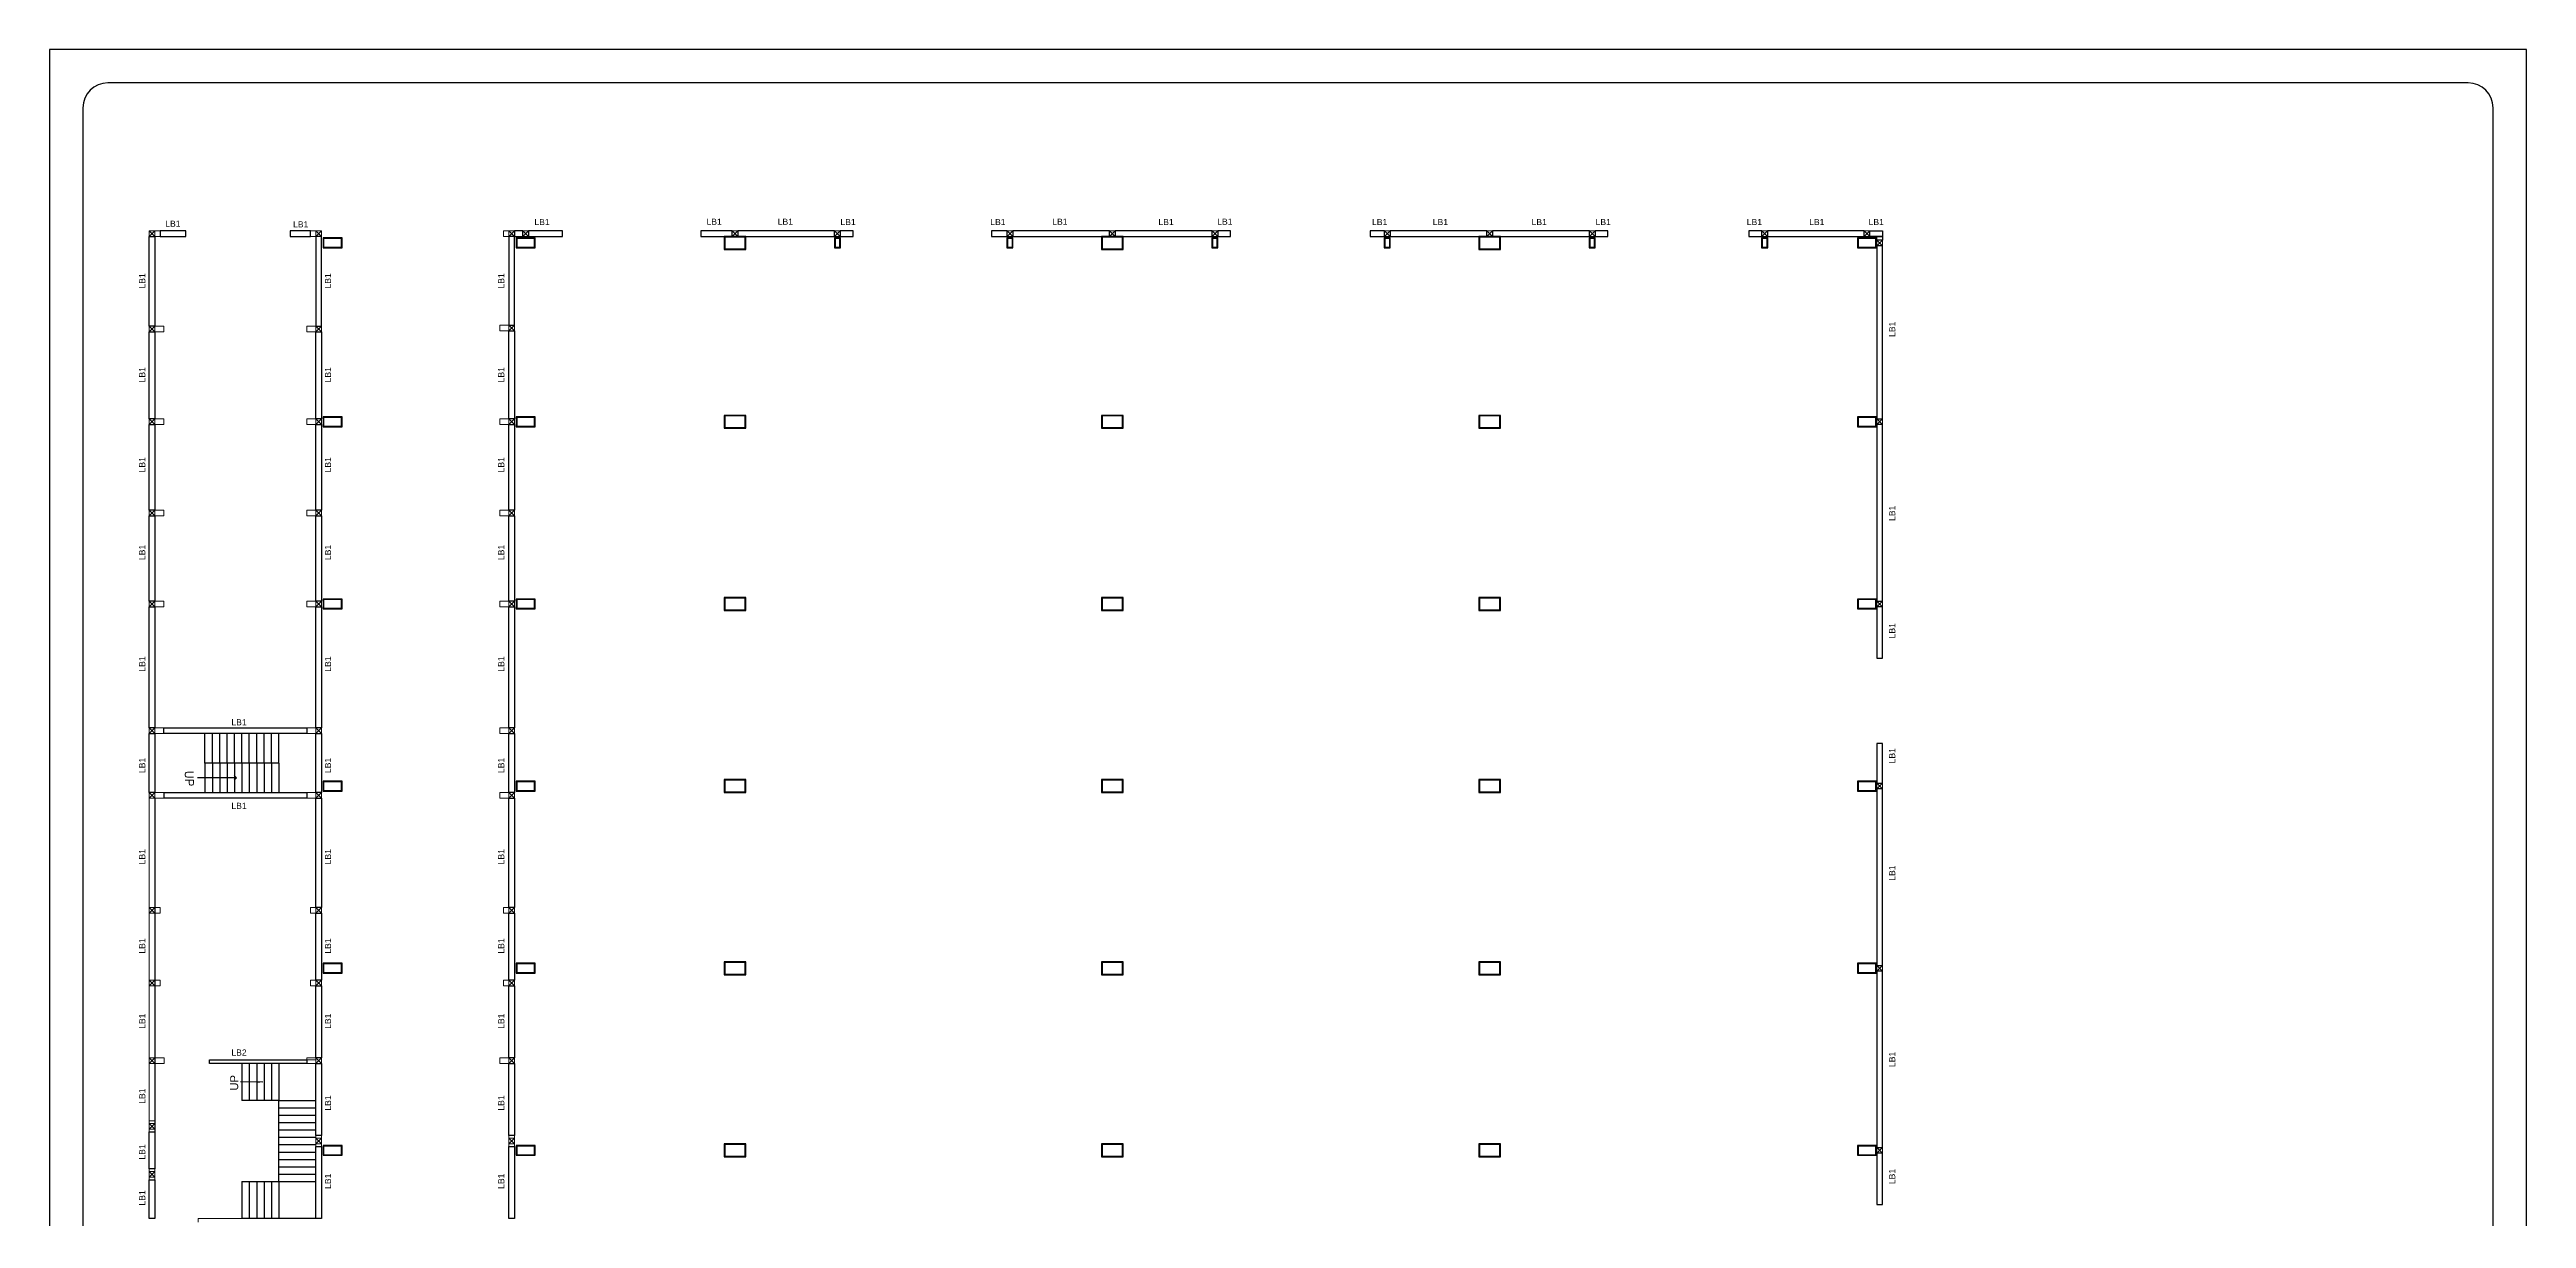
# Model space of a CAD drawing. Header units: inches. Extents: x -605 to 2991212, y -2872845 to 0.
# Drawn here: x 2564789 to 2665350, y -2060232 to -2012739 of the extents above; entities that cross this region are included whole.
import ezdxf
from ezdxf.enums import TextEntityAlignment as Align

# ---------------------------------------------------------------- set-up
doc = ezdxf.new("R2010")
doc.units = ezdxf.units.IN
doc.header["$LTSCALE"] = 600
doc.header["$MEASUREMENT"] = 0
for name, color, linetype in [('05 RG_TXT', 7, 'Continuous'), ('NOITHAT', 21, 'Continuous'), ('see level', 2, 'Continuous'), ('SnT-DIMENSION', 7, 'Continuous'), ('SnT-DIMS2', 7, 'Continuous')]:
    doc.layers.add(name, color=color, linetype=linetype)
for name, color, linetype, lineweight in [('PV_MASONRY', 10, 'Continuous', 0), ('rRCC 2', 40, 'Continuous', 15), ('rSHEET', 2, 'Continuous', 30)]:
    doc.layers.add(name, color=color, linetype=linetype, lineweight=lineweight)
doc.styles.add('DIM', font='geniso.shx', dxfattribs={"width": 0.85})
doc.styles.add('RG', font='arial.ttf')
doc.styles.add('ROMAND', font='romand.shx')
doc.styles.add('ROMANS', font='arial.ttf')
doc.styles.get("Standard").update_dxf_attribs({"font": 'arial.ttf'})
doc.dimstyles.new('SnT', dxfattribs={"dimtxt": 2.5, "dimasz": 1, "dimexe": 1, "dimexo": 1, "dimgap": 1, "dimtad": 1, "dimdec": 0, "dimzin": 0, "dimdsep": 46, "dimtxsty": 'ROMANS', "dimblk": 'L1', "dimcen": 1, "dimclrd": 1, "dimclre": 1, "dimadec": 0, "dimazin": 0, "dimtfac": 1, "dimtdec": 0, "dimtmove": 0, "dimatfit": 3, "dimldrblk": 'LL1', "dimfxl": 1, "dimtolj": 1, "dimtzin": 0, "dimarcsym": 0})
doc.dimstyles.new('ST-100', dxfattribs={"dimscale": 100, "dimtxt": 2.5, "dimasz": 2, "dimexe": 0.18, "dimexo": 0.0625, "dimgap": 0.2, "dimtad": 0, "dimdec": 0, "dimzin": 0, "dimdsep": 46, "dimtxsty": 'DIM', "dimblk": 'OPEN90', "dimcen": 0.09, "dimclrd": 256, "dimclrt": 7, "dimadec": 0, "dimazin": 0, "dimtfac": 1, "dimtdec": 0, "dimtofl": 0, "dimtmove": 0, "dimatfit": 3, "dimldrblk": 'OPEN90', "dimfxl": 1, "dimtolj": 1, "dimtzin": 0, "dimlwd": -1, "dimarcsym": 0})

# ---------------------------------------------------------------- blocks, each defined once
blk = doc.blocks.new('L1')
at = {"color": 1}
blk.add_line((0, -1), (0, 1), dxfattribs=at)
blk.add_solid([(-2, 0.3), (-2, -0.3), (0, 0)], dxfattribs=at)
blk = doc.blocks.new('LL1')
at = {"color": 1}
blk.add_solid([(-2, 0.3), (-2, -0.3), (0, 0)], dxfattribs=at)
blk = doc.blocks.new('_Open90')
at = {"color": 0, "linetype": 'ByBlock', "lineweight": -2}
for p, q in [((0, 0), (-1, 0)), ((-0.5, 0.5), (0, 0)), ((0, 0), (-0.5, -0.5))]:
    blk.add_line(p, q, dxfattribs=at)

msp = doc.modelspace()

# ---------------------------------------------------------------- linework, layer by layer
at = {"color": 8, "linetype": 'ByBlock'}
for p, q in [((2571098.1, -2041729.9), (2571098.1, -2040529.9)), ((2571398.1, -2041729.9), (2571398.1, -2040529.9)), ((2571698.1, -2041729.9), (2571698.1, -2040529.9)), ((2571998.1, -2041729.9), (2571998.1, -2040529.9)), ((2572298.1, -2041729.9), (2572298.1, -2040529.9)), ((2572598.1, -2041729.9), (2572598.1, -2040529.9)), ((2572898.1, -2041729.9), (2572898.1, -2040529.9)), ((2573198.1, -2041729.9), (2573198.1, -2040529.9)), ((2573498.1, -2041729.9), (2573498.1, -2040529.9)), ((2573798.1, -2041729.9), (2573798.1, -2040529.9)), ((2574098.1, -2041729.9), (2574098.1, -2040529.9)), ((2575598.1, -2042929.9), (2575598.1, -2040529.9)), ((2583439, -2042929.9), (2583439, -2040529.9)), ((2571098.1, -2041729.9), (2571098.1, -2042929.9)), ((2574098.1, -2041729.9), (2571098.1, -2041729.9)), ((2571398.1, -2041729.9), (2571398.1, -2042929.9)), ((2571698.1, -2041729.9), (2571698.1, -2042929.9)), ((2571998.1, -2041729.9), (2571998.1, -2042929.9)), ((2572298.1, -2041729.9), (2572298.1, -2042929.9)), ((2572598.1, -2041729.9), (2572598.1, -2042929.9)), ((2572898.1, -2041729.9), (2572898.1, -2042929.9)), ((2573198.1, -2041729.9), (2573198.1, -2042929.9)), ((2573498.1, -2041729.9), (2573498.1, -2042929.9)), ((2573798.1, -2041729.9), (2573798.1, -2042929.9)), ((2574098.1, -2041729.9), (2574098.1, -2042929.9))]:
    msp.add_line(p, q, dxfattribs=at)
at = {"color": 1, "linetype": 'ByBlock'}
msp.add_line((2569066, -2043159.9), (2569066, -2056714.8), dxfattribs=at)
for points in [[(2570328.1, -2020102.8), (2569278.1, -2020102.8), (2569278.1, -2020332.8), (2570328.1, -2020332.8)], [(2575378.1, -2020102.8), (2574558.1, -2020102.8), (2574558.1, -2020332.8), (2575378.1, -2020332.8)], [(2584004, -2020102.8), (2583669, -2020102.8), (2583669, -2020332.8), (2584004, -2020332.8)], [(2585619, -2020102.8), (2584234, -2020102.8), (2584234, -2020332.8), (2585619, -2020332.8)], [(2592504, -2020102.8), (2591234, -2020102.8), (2591234, -2020332.8), (2592504, -2020332.8)], [(2596664, -2020102.8), (2592734, -2020102.8), (2592734, -2020332.8), (2596664, -2020332.8)], [(2597414, -2020102.8), (2596894, -2020102.8), (2596894, -2020332.8), (2597414, -2020332.8)], [(2603664, -2020102.8), (2603029, -2020102.8), (2603029, -2020332.8), (2603664, -2020332.8)], [(2607824, -2020102.8), (2603894, -2020102.8), (2603894, -2020332.8), (2607824, -2020332.8)], [(2611984, -2020102.8), (2608054, -2020102.8), (2608054, -2020332.8), (2611984, -2020332.8)], [(2612734, -2020102.8), (2612214, -2020102.8), (2612214, -2020332.8), (2612734, -2020332.8)], [(2618984, -2020102.8), (2618405, -2020102.8), (2618405, -2020332.8), (2618984, -2020332.8)], [(2623144, -2020102.8), (2619214, -2020102.8), (2619214, -2020332.8), (2623144, -2020332.8)], [(2627304, -2020102.8), (2623374, -2020102.8), (2623374, -2020332.8), (2627304, -2020332.8)], [(2628054, -2020102.8), (2627534, -2020102.8), (2627534, -2020332.8), (2628054, -2020332.8)], [(2634304, -2020102.8), (2633784, -2020102.8), (2633784, -2020332.8), (2634304, -2020332.8)], [(2638464, -2020102.8), (2634534, -2020102.8), (2634534, -2020332.8), (2638464, -2020332.8)], [(2638694, -2020102.8), (2639209, -2020102.8), (2639209, -2020332.8), (2638694, -2020332.8)], [(2568828.1, -2020332.8), (2569058.1, -2020332.8), (2569058.1, -2023983.9), (2568828.1, -2023983.9)], [(2575828.1, -2020332.8), (2575598.1, -2020332.8), (2575598.1, -2023983.9), (2575828.1, -2023983.9)], [(2583669, -2020332.8), (2583439, -2020332.8), (2583439, -2023933.9), (2583669, -2023933.9)], [(2638979, -2020332.8), (2639209, -2020332.8), (2639209, -2020480.3), (2638979, -2020480.3)], [(2638979, -2027749.9), (2639209, -2027749.9), (2639209, -2020710.3), (2638979, -2020710.3)], [(2568828.1, -2024213.9), (2569058.1, -2024213.9), (2569058.1, -2027749.9), (2568828.1, -2027749.9)], [(2575598.1, -2024213.9), (2575828.1, -2024213.9), (2575828.1, -2027749.9), (2575598.1, -2027749.9)], [(2583439, -2024163.9), (2583669, -2024163.9), (2583669, -2027749.9), (2583439, -2027749.9)], [(2568828.1, -2027979.9), (2569058.1, -2027979.9), (2569058.1, -2031449.9), (2568828.1, -2031449.9)], [(2575598.1, -2027979.9), (2575828.1, -2027979.9), (2575828.1, -2031449.9), (2575598.1, -2031449.9)], [(2583439, -2027979.9), (2583669, -2027979.9), (2583669, -2031449.9), (2583439, -2031449.9)], [(2638979, -2035149.9), (2639209, -2035149.9), (2639209, -2027979.9), (2638979, -2027979.9)], [(2568828.1, -2031679.9), (2569058.1, -2031679.9), (2569058.1, -2035149.9), (2568828.1, -2035149.9)], [(2575598.1, -2031679.9), (2575828.1, -2031679.9), (2575828.1, -2035149.9), (2575598.1, -2035149.9)], [(2583439, -2031679.9), (2583669, -2031679.9), (2583669, -2035149.9), (2583439, -2035149.9)], [(2568828.1, -2035379.9), (2569058.1, -2035379.9), (2569058.1, -2040299.9), (2568828.1, -2040299.9)], [(2575598.1, -2035379.9), (2575828.1, -2035379.9), (2575828.1, -2040299.9), (2575598.1, -2040299.9)], [(2583439, -2035379.9), (2583669, -2035379.9), (2583669, -2040299.9), (2583439, -2040299.9)], [(2638979, -2037464.9), (2639209, -2037464.9), (2639209, -2035379.9), (2638979, -2035379.9)], [(2569428.1, -2040299.9), (2575228.1, -2040299.9), (2575228.1, -2040529.9), (2569428.1, -2040529.9)], [(2568828.1, -2040529.9), (2569058.1, -2040529.9), (2569058.1, -2042929.9), (2568828.1, -2042929.9)], [(2575598.1, -2040529.9), (2575828.1, -2040529.9), (2575828.1, -2042929.9), (2575598.1, -2042929.9)], [(2583439, -2040529.9), (2583669, -2040529.9), (2583669, -2042929.9), (2583439, -2042929.9)], [(2638979, -2042549.9), (2639209, -2042549.9), (2639209, -2040937.8), (2638979, -2040937.8)], [(2569436, -2042929.9), (2575228.1, -2042929.9), (2575228.1, -2043159.9), (2569436, -2043159.9)], [(2575598.1, -2043159.9), (2575828.1, -2043159.9), (2575828.1, -2047598.2), (2575598.1, -2047598.2)], [(2583439, -2043159.9), (2583669, -2043159.9), (2583669, -2047598.2), (2583439, -2047598.2)], [(2638979, -2049949.9), (2639209, -2049949.9), (2639209, -2042779.9), (2638979, -2042779.9)], [(2575598.1, -2047828.2), (2575828.1, -2047828.2), (2575828.1, -2050552.4), (2575598.1, -2050552.4)], [(2583439, -2047828.2), (2583669, -2047828.2), (2583669, -2050552.4), (2583439, -2050552.4)], [(2638979, -2057349.9), (2639209, -2057349.9), (2639209, -2050179.9), (2638979, -2050179.9)], [(2575598.1, -2050782.4), (2575828.1, -2050782.4), (2575828.1, -2053702.4), (2575598.1, -2053702.4)], [(2583439, -2050782.4), (2583669, -2050782.4), (2583669, -2053702.4), (2583439, -2053702.4)], [(2571278.1, -2053782.4), (2575228.1, -2053782.4), (2575228.1, -2053932.4), (2571278.1, -2053932.4)], [(2575598.1, -2053932.4), (2575828.1, -2053932.4), (2575828.1, -2056857.4), (2575598.1, -2056857.4)], [(2583439, -2053932.4), (2583669, -2053932.4), (2583669, -2056857.4), (2583439, -2056857.4)], [(2568836, -2056714.8), (2569066, -2056714.8), (2569066, -2058214.8), (2568836, -2058214.8)], [(2575598.1, -2057307.4), (2575828.1, -2057307.4), (2575828.1, -2060232.4), (2575598.1, -2060232.4)], [(2583439, -2057307.4), (2583669, -2057307.4), (2583669, -2060232.4), (2583439, -2060232.4)], [(2638979, -2059664.9), (2639209, -2059664.9), (2639209, -2057579.9), (2638979, -2057579.9)], [(2568836, -2058665), (2569064.9, -2058665), (2569064.9, -2060232.4), (2568836, -2060232.4)]]:
    msp.add_lwpolyline(points, close=True, dxfattribs=at)
at = {"color": 6, "linetype": 'ByBlock'}
for points in [[(2576663.1, -2020795.3), (2576663.1, -2020395.3), (2575893.1, -2020395.3), (2575893.1, -2020795.3)], [(2584504, -2020795.3), (2584504, -2020395.3), (2583734, -2020395.3), (2583734, -2020795.3)], [(2593059, -2020857.8), (2593059, -2020332.8), (2592179, -2020332.8), (2592179, -2020857.8)], [(2596904, -2020395.3), (2596654, -2020395.3), (2596654, -2020795.3), (2596904, -2020795.3)], [(2603904, -2020395.3), (2603654, -2020395.3), (2603654, -2020795.3), (2603904, -2020795.3)], [(2608379, -2020857.8), (2608379, -2020332.8), (2607499, -2020332.8), (2607499, -2020857.8)], [(2612224, -2020395.3), (2611974, -2020395.3), (2611974, -2020795.3), (2612224, -2020795.3)], [(2619224, -2020395.3), (2618974, -2020395.3), (2618974, -2020795.3), (2619224, -2020795.3)], [(2623699, -2020857.8), (2623699, -2020332.8), (2622819, -2020332.8), (2622819, -2020857.8)], [(2627544, -2020395.3), (2627294, -2020395.3), (2627294, -2020795.3), (2627544, -2020795.3)], [(2634544, -2020395.3), (2634294, -2020395.3), (2634294, -2020795.3), (2634544, -2020795.3)], [(2638964, -2020795.3), (2638964, -2020395.3), (2638194, -2020395.3), (2638194, -2020795.3)], [(2576663.1, -2028064.9), (2576663.1, -2027664.9), (2575893.1, -2027664.9), (2575893.1, -2028064.9)], [(2584504, -2028064.9), (2584504, -2027664.9), (2583734, -2027664.9), (2583734, -2028064.9)], [(2593059, -2028127.4), (2593059, -2027602.4), (2592179, -2027602.4), (2592179, -2028127.4)], [(2608379, -2028127.4), (2608379, -2027602.4), (2607499, -2027602.4), (2607499, -2028127.4)], [(2623699, -2028127.4), (2623699, -2027602.4), (2622819, -2027602.4), (2622819, -2028127.4)], [(2638964, -2028064.9), (2638964, -2027664.9), (2638194, -2027664.9), (2638194, -2028064.9)], [(2576663.1, -2035464.9), (2576663.1, -2035064.9), (2575893.1, -2035064.9), (2575893.1, -2035464.9)], [(2584504, -2035464.9), (2584504, -2035064.9), (2583734, -2035064.9), (2583734, -2035464.9)], [(2593059, -2035527.4), (2593059, -2035002.4), (2592179, -2035002.4), (2592179, -2035527.4)], [(2608379, -2035527.4), (2608379, -2035002.4), (2607499, -2035002.4), (2607499, -2035527.4)], [(2623699, -2035527.4), (2623699, -2035002.4), (2622819, -2035002.4), (2622819, -2035527.4)], [(2638964, -2035464.9), (2638964, -2035064.9), (2638194, -2035064.9), (2638194, -2035464.9)], [(2576663.1, -2042864.9), (2576663.1, -2042464.9), (2575893.1, -2042464.9), (2575893.1, -2042864.9)], [(2584504, -2042864.9), (2584504, -2042464.9), (2583734, -2042464.9), (2583734, -2042864.9)], [(2593059, -2042927.4), (2593059, -2042402.4), (2592179, -2042402.4), (2592179, -2042927.4)], [(2608379, -2042927.4), (2608379, -2042402.4), (2607499, -2042402.4), (2607499, -2042927.4)], [(2623699, -2042927.4), (2623699, -2042402.4), (2622819, -2042402.4), (2622819, -2042927.4)], [(2638964, -2042864.9), (2638964, -2042464.9), (2638194, -2042464.9), (2638194, -2042864.9)], [(2576663.1, -2050264.9), (2576663.1, -2049864.9), (2575893.1, -2049864.9), (2575893.1, -2050264.9)], [(2584504, -2050264.9), (2584504, -2049864.9), (2583734, -2049864.9), (2583734, -2050264.9)], [(2593059, -2050327.4), (2593059, -2049802.4), (2592179, -2049802.4), (2592179, -2050327.4)], [(2608379, -2050327.4), (2608379, -2049802.4), (2607499, -2049802.4), (2607499, -2050327.4)], [(2623699, -2050327.4), (2623699, -2049802.4), (2622819, -2049802.4), (2622819, -2050327.4)], [(2638964, -2050264.9), (2638964, -2049864.9), (2638194, -2049864.9), (2638194, -2050264.9)], [(2576663.1, -2057664.9), (2576663.1, -2057264.9), (2575893.1, -2057264.9), (2575893.1, -2057664.9)], [(2584504, -2057664.9), (2584504, -2057264.9), (2583734, -2057264.9), (2583734, -2057664.9)], [(2593059, -2057727.4), (2593059, -2057202.4), (2592179, -2057202.4), (2592179, -2057727.4)], [(2608379, -2057727.4), (2608379, -2057202.4), (2607499, -2057202.4), (2607499, -2057727.4)], [(2623699, -2057727.4), (2623699, -2057202.4), (2622819, -2057202.4), (2622819, -2057727.4)], [(2638964, -2057664.9), (2638964, -2057264.9), (2638194, -2057264.9), (2638194, -2057664.9)]]:
    msp.add_lwpolyline(points, close=True, dxfattribs=at)
at = {"color": 3, "linetype": 'ByBlock'}
for points in [[(2576638.1, -2020770.3), (2576638.1, -2020420.3), (2575918.1, -2020420.3), (2575918.1, -2020770.3)], [(2584479, -2020770.3), (2584479, -2020420.3), (2583759, -2020420.3), (2583759, -2020770.3)], [(2593034, -2020832.8), (2593034, -2020357.8), (2592204, -2020357.8), (2592204, -2020832.8)], [(2596879, -2020420.3), (2596679, -2020420.3), (2596679, -2020770.3), (2596879, -2020770.3)], [(2603879, -2020420.3), (2603679, -2020420.3), (2603679, -2020770.3), (2603879, -2020770.3)], [(2608354, -2020832.8), (2608354, -2020357.8), (2607524, -2020357.8), (2607524, -2020832.8)], [(2612199, -2020420.3), (2611999, -2020420.3), (2611999, -2020770.3), (2612199, -2020770.3)], [(2619199, -2020420.3), (2618999, -2020420.3), (2618999, -2020770.3), (2619199, -2020770.3)], [(2623674, -2020832.8), (2623674, -2020357.8), (2622844, -2020357.8), (2622844, -2020832.8)], [(2627519, -2020420.3), (2627319, -2020420.3), (2627319, -2020770.3), (2627519, -2020770.3)], [(2634519, -2020420.3), (2634319, -2020420.3), (2634319, -2020770.3), (2634519, -2020770.3)], [(2638939, -2020770.3), (2638939, -2020420.3), (2638219, -2020420.3), (2638219, -2020770.3)], [(2576638.1, -2028039.9), (2576638.1, -2027689.9), (2575918.1, -2027689.9), (2575918.1, -2028039.9)], [(2584479, -2028039.9), (2584479, -2027689.9), (2583759, -2027689.9), (2583759, -2028039.9)], [(2593034, -2028102.4), (2593034, -2027627.4), (2592204, -2027627.4), (2592204, -2028102.4)], [(2608354, -2028102.4), (2608354, -2027627.4), (2607524, -2027627.4), (2607524, -2028102.4)], [(2623674, -2028102.4), (2623674, -2027627.4), (2622844, -2027627.4), (2622844, -2028102.4)], [(2638939, -2028039.9), (2638939, -2027689.9), (2638219, -2027689.9), (2638219, -2028039.9)], [(2576638.1, -2035439.9), (2576638.1, -2035089.9), (2575918.1, -2035089.9), (2575918.1, -2035439.9)], [(2584479, -2035439.9), (2584479, -2035089.9), (2583759, -2035089.9), (2583759, -2035439.9)], [(2593034, -2035502.4), (2593034, -2035027.4), (2592204, -2035027.4), (2592204, -2035502.4)], [(2608354, -2035502.4), (2608354, -2035027.4), (2607524, -2035027.4), (2607524, -2035502.4)], [(2623674, -2035502.4), (2623674, -2035027.4), (2622844, -2035027.4), (2622844, -2035502.4)], [(2638939, -2035439.9), (2638939, -2035089.9), (2638219, -2035089.9), (2638219, -2035439.9)], [(2576638.1, -2042839.9), (2576638.1, -2042489.9), (2575918.1, -2042489.9), (2575918.1, -2042839.9)], [(2584479, -2042839.9), (2584479, -2042489.9), (2583759, -2042489.9), (2583759, -2042839.9)], [(2593034, -2042902.4), (2593034, -2042427.4), (2592204, -2042427.4), (2592204, -2042902.4)], [(2608354, -2042902.4), (2608354, -2042427.4), (2607524, -2042427.4), (2607524, -2042902.4)], [(2623674, -2042902.4), (2623674, -2042427.4), (2622844, -2042427.4), (2622844, -2042902.4)], [(2638939, -2042839.9), (2638939, -2042489.9), (2638219, -2042489.9), (2638219, -2042839.9)], [(2576638.1, -2050239.9), (2576638.1, -2049889.9), (2575918.1, -2049889.9), (2575918.1, -2050239.9)], [(2584479, -2050239.9), (2584479, -2049889.9), (2583759, -2049889.9), (2583759, -2050239.9)], [(2593034, -2050302.4), (2593034, -2049827.4), (2592204, -2049827.4), (2592204, -2050302.4)], [(2608354, -2050302.4), (2608354, -2049827.4), (2607524, -2049827.4), (2607524, -2050302.4)], [(2623674, -2050302.4), (2623674, -2049827.4), (2622844, -2049827.4), (2622844, -2050302.4)], [(2638939, -2050239.9), (2638939, -2049889.9), (2638219, -2049889.9), (2638219, -2050239.9)], [(2576638.1, -2057639.9), (2576638.1, -2057289.9), (2575918.1, -2057289.9), (2575918.1, -2057639.9)], [(2584479, -2057639.9), (2584479, -2057289.9), (2583759, -2057289.9), (2583759, -2057639.9)], [(2593034, -2057702.4), (2593034, -2057227.4), (2592204, -2057227.4), (2592204, -2057702.4)], [(2608354, -2057702.4), (2608354, -2057227.4), (2607524, -2057227.4), (2607524, -2057702.4)], [(2623674, -2057702.4), (2623674, -2057227.4), (2622844, -2057227.4), (2622844, -2057702.4)], [(2638939, -2057639.9), (2638939, -2057289.9), (2638219, -2057289.9), (2638219, -2057639.9)]]:
    msp.add_lwpolyline(points, close=True, dxfattribs=at)
at = {"layer": 'NOITHAT', "linetype": 'Continuous'}
for p, q in [((2572598.1, -2053932.4), (2572598.1, -2055432.4)), ((2572898.1, -2053932.4), (2572898.1, -2055432.4)), ((2573198.1, -2053932.4), (2573198.1, -2055432.4)), ((2573498.1, -2053932.4), (2573498.1, -2055432.4)), ((2573798.1, -2053932.4), (2573798.1, -2055432.4)), ((2574098.1, -2053932.4), (2574098.1, -2055432.4)), ((2574098.1, -2055432.4), (2575598.1, -2055432.4)), ((2574098.1, -2055732.4), (2575598.1, -2055732.4)), ((2574098.1, -2056032.4), (2575598.1, -2056032.4)), ((2574098.1, -2056332.4), (2575598.1, -2056332.4)), ((2574098.1, -2056632.4), (2575598.1, -2056632.4)), ((2574098.1, -2056932.4), (2575598.1, -2056932.4)), ((2574098.1, -2057232.4), (2575598.1, -2057232.4)), ((2574098.1, -2057532.4), (2575598.1, -2057532.4)), ((2574098.1, -2057532.4), (2575598.1, -2057532.4)), ((2574098.1, -2057832.4), (2575598.1, -2057832.4)), ((2574098.1, -2058132.4), (2575598.1, -2058132.4)), ((2574098.1, -2058432.4), (2575598.1, -2058432.4)), ((2572598.1, -2058732.4), (2572598.1, -2060232.4)), ((2572898.1, -2058732.4), (2572898.1, -2060232.4)), ((2573198.1, -2058732.4), (2573198.1, -2060232.4)), ((2573498.1, -2058732.4), (2573498.1, -2060232.4)), ((2573798.1, -2058732.4), (2573798.1, -2060232.4)), ((2574098.1, -2058732.4), (2574098.1, -2060232.4)), ((2574098.1, -2058732.4), (2575598.1, -2058732.4))]:
    msp.add_line(p, q, dxfattribs=at)
at = {"layer": 'NOITHAT', "color": 8, "linetype": 'Continuous'}
msp.add_line((2575598.1, -2060232.4), (2572598.1, -2060232.4), dxfattribs=at)
at = {"layer": 'NOITHAT', "linetype": 'Continuous'}
msp.add_lwpolyline([(2572598.1, -2058732.4), (2574098.1, -2058732.4), (2574098.1, -2055432.4), (2572598.1, -2055432.4)], dxfattribs=at)
at = {"layer": 'PV_MASONRY', "color": 8}
for p, q in [((2575828.1, -2042929.9), (2568836, -2042929.9)), ((2575598.1, -2043159.9), (2569066, -2043159.9)), ((2575598.1, -2053782.4), (2571278.1, -2053782.4)), ((2571278.1, -2053782.4), (2571278.1, -2053932.4)), ((2575598.1, -2053932.4), (2571278.1, -2053932.4)), ((2572598.1, -2053932.4), (2575598.1, -2053932.4)), ((2575598.1, -2060232.4), (2570828.1, -2060232.4)), ((2570828.1, -2060382.4), (2570828.1, -2060232.4))]:
    msp.add_line(p, q, dxfattribs=at)
at = {"layer": 'PV_MASONRY'}
for p, q in [((2569066, -2056714.8), (2568836, -2056714.8)), ((2569066, -2058214.8), (2568836, -2058214.8))]:
    msp.add_line(p, q, dxfattribs=at)
msp.add_lwpolyline([(2568836, -2042929.9), (2568836, -2056714.8)], dxfattribs=at)
at = {"layer": 'rRCC 2', "color": 6}
for p, q in [((2568828.1, -2020102.8), (2569058.1, -2020332.8)), ((2568828.1, -2020332.8), (2569058.1, -2020102.8)), ((2575828.1, -2020102.8), (2575598.1, -2020332.8)), ((2575828.1, -2020332.8), (2575598.1, -2020102.8)), ((2583669, -2020102.8), (2583439, -2020332.8)), ((2583669, -2020332.8), (2583439, -2020102.8)), ((2584234, -2020102.8), (2584004, -2020332.8)), ((2584234, -2020332.8), (2584004, -2020102.8)), ((2592734, -2020102.8), (2592504, -2020332.8)), ((2592734, -2020332.8), (2592504, -2020102.8)), ((2596894, -2020102.8), (2596664, -2020332.8)), ((2596894, -2020332.8), (2596664, -2020102.8)), ((2603894, -2020102.8), (2603664, -2020332.8)), ((2603894, -2020332.8), (2603664, -2020102.8)), ((2608054, -2020102.8), (2607824, -2020332.8)), ((2608054, -2020332.8), (2607824, -2020102.8)), ((2612214, -2020102.8), (2611984, -2020332.8)), ((2612214, -2020332.8), (2611984, -2020102.8)), ((2619214, -2020102.8), (2618984, -2020332.8)), ((2619214, -2020332.8), (2618984, -2020102.8)), ((2623374, -2020102.8), (2623144, -2020332.8)), ((2623374, -2020332.8), (2623144, -2020102.8)), ((2627534, -2020102.8), (2627304, -2020332.8)), ((2627534, -2020332.8), (2627304, -2020102.8)), ((2634534, -2020102.8), (2634304, -2020332.8)), ((2634534, -2020332.8), (2634304, -2020102.8)), ((2638694, -2020102.8), (2638464, -2020332.8)), ((2638694, -2020332.8), (2638464, -2020102.8)), ((2639209, -2020480.3), (2638979, -2020710.3)), ((2639209, -2020710.3), (2638979, -2020480.3)), ((2568828.1, -2023983.9), (2569058.1, -2024213.9)), ((2568828.1, -2024213.9), (2569058.1, -2023983.9)), ((2575828.1, -2023983.9), (2575598.1, -2024213.9)), ((2575828.1, -2024213.9), (2575598.1, -2023983.9)), ((2583669, -2023933.9), (2583439, -2024163.9)), ((2583669, -2024163.9), (2583439, -2023933.9)), ((2568828.1, -2027749.9), (2569058.1, -2027979.9)), ((2568828.1, -2027979.9), (2569058.1, -2027749.9)), ((2575828.1, -2027749.9), (2575598.1, -2027979.9)), ((2575828.1, -2027979.9), (2575598.1, -2027749.9)), ((2583669, -2027749.9), (2583439, -2027979.9)), ((2583669, -2027979.9), (2583439, -2027749.9)), ((2639209, -2027749.9), (2638979, -2027979.9)), ((2639209, -2027979.9), (2638979, -2027749.9)), ((2568828.1, -2031449.9), (2569058.1, -2031679.9)), ((2568828.1, -2031679.9), (2569058.1, -2031449.9)), ((2575828.1, -2031449.9), (2575598.1, -2031679.9)), ((2575828.1, -2031679.9), (2575598.1, -2031449.9)), ((2583669, -2031449.9), (2583439, -2031679.9)), ((2583669, -2031679.9), (2583439, -2031449.9)), ((2568828.1, -2035149.9), (2569058.1, -2035379.9)), ((2568828.1, -2035379.9), (2569058.1, -2035149.9)), ((2575828.1, -2035149.9), (2575598.1, -2035379.9)), ((2575828.1, -2035379.9), (2575598.1, -2035149.9)), ((2583669, -2035149.9), (2583439, -2035379.9)), ((2583669, -2035379.9), (2583439, -2035149.9)), ((2639209, -2035149.9), (2638979, -2035379.9)), ((2639209, -2035379.9), (2638979, -2035149.9)), ((2568828.1, -2040299.9), (2569058.1, -2040529.9)), ((2568828.1, -2040529.9), (2569058.1, -2040299.9)), ((2575828.1, -2040299.9), (2575598.1, -2040529.9)), ((2575828.1, -2040529.9), (2575598.1, -2040299.9)), ((2583669, -2040299.9), (2583439, -2040529.9)), ((2583669, -2040529.9), (2583439, -2040299.9)), ((2568836, -2042929.9), (2569066, -2043159.9)), ((2568836, -2043159.9), (2569066, -2042929.9)), ((2575828.1, -2042929.9), (2575598.1, -2043159.9)), ((2575828.1, -2043159.9), (2575598.1, -2042929.9)), ((2583669, -2042929.9), (2583439, -2043159.9)), ((2583669, -2043159.9), (2583439, -2042929.9)), ((2639209, -2042549.9), (2638979, -2042779.9)), ((2639209, -2042779.9), (2638979, -2042549.9)), ((2568836, -2047598.2), (2569066, -2047828.2)), ((2568836, -2047828.2), (2569066, -2047598.2)), ((2575828.1, -2047598.2), (2575598.1, -2047828.2)), ((2575828.1, -2047828.2), (2575598.1, -2047598.2)), ((2583669, -2047598.2), (2583439, -2047828.2)), ((2583669, -2047828.2), (2583439, -2047598.2)), ((2639209, -2049949.9), (2638979, -2050179.9)), ((2639209, -2050179.9), (2638979, -2049949.9)), ((2568836, -2050552.4), (2569066, -2050782.4)), ((2568836, -2050782.4), (2569066, -2050552.4)), ((2575828.1, -2050552.4), (2575598.1, -2050782.4)), ((2575828.1, -2050782.4), (2575598.1, -2050552.4)), ((2583669, -2050552.4), (2583439, -2050782.4)), ((2583669, -2050782.4), (2583439, -2050552.4)), ((2568836, -2053702.4), (2569066, -2053932.4)), ((2568836, -2053932.4), (2569066, -2053702.4)), ((2575828.1, -2053702.4), (2575598.1, -2053932.4)), ((2575828.1, -2053932.4), (2575598.1, -2053702.4)), ((2583669, -2053702.4), (2583439, -2053932.4)), ((2583669, -2053932.4), (2583439, -2053702.4)), ((2569066, -2056604.8), (2568836, -2056374.8)), ((2568836, -2056604.8), (2569066, -2056374.8)), ((2575828.1, -2057197.4), (2575598.1, -2056967.4)), ((2575598.1, -2057197.4), (2575828.1, -2056967.4)), ((2583669, -2057197.4), (2583439, -2056967.4)), ((2583439, -2057197.4), (2583669, -2056967.4)), ((2639209, -2057349.9), (2638979, -2057579.9)), ((2639209, -2057579.9), (2638979, -2057349.9)), ((2569066, -2058325), (2568836, -2058555)), ((2568836, -2058325), (2569066, -2058555))]:
    msp.add_line(p, q, dxfattribs=at)
for points in [[(2568828.1, -2020332.8), (2568828.1, -2020102.8), (2569278.1, -2020102.8), (2569278.1, -2020332.8)], [(2568828.1, -2020102.8), (2569058.1, -2020102.8), (2569058.1, -2020332.8), (2568828.1, -2020332.8)], [(2575828.1, -2020332.8), (2575828.1, -2020102.8), (2575378.1, -2020102.8), (2575378.1, -2020332.8)], [(2575828.1, -2020102.8), (2575598.1, -2020102.8), (2575598.1, -2020332.8), (2575828.1, -2020332.8)], [(2583669, -2020332.8), (2583669, -2020102.8), (2583219, -2020102.8), (2583219, -2020332.8)], [(2583669, -2020102.8), (2583439, -2020102.8), (2583439, -2020332.8), (2583669, -2020332.8)], [(2584234, -2020102.8), (2584004, -2020102.8), (2584004, -2020332.8), (2584234, -2020332.8)], [(2592734, -2020102.8), (2592504, -2020102.8), (2592504, -2020332.8), (2592734, -2020332.8)], [(2596894, -2020102.8), (2596664, -2020102.8), (2596664, -2020332.8), (2596894, -2020332.8)], [(2603894, -2020102.8), (2603664, -2020102.8), (2603664, -2020332.8), (2603894, -2020332.8)], [(2608054, -2020102.8), (2607824, -2020102.8), (2607824, -2020332.8), (2608054, -2020332.8)], [(2612214, -2020102.8), (2611984, -2020102.8), (2611984, -2020332.8), (2612214, -2020332.8)], [(2619214, -2020102.8), (2618984, -2020102.8), (2618984, -2020332.8), (2619214, -2020332.8)], [(2623374, -2020102.8), (2623144, -2020102.8), (2623144, -2020332.8), (2623374, -2020332.8)], [(2627534, -2020102.8), (2627304, -2020102.8), (2627304, -2020332.8), (2627534, -2020332.8)], [(2634534, -2020102.8), (2634304, -2020102.8), (2634304, -2020332.8), (2634534, -2020332.8)], [(2638694, -2020102.8), (2638464, -2020102.8), (2638464, -2020332.8), (2638694, -2020332.8)], [(2639209, -2020480.3), (2638979, -2020480.3), (2638979, -2020710.3), (2639209, -2020710.3)], [(2568828.1, -2024213.9), (2568828.1, -2023983.9), (2569428.1, -2023983.9), (2569428.1, -2024213.9)], [(2568828.1, -2023983.9), (2569058.1, -2023983.9), (2569058.1, -2024213.9), (2568828.1, -2024213.9)], [(2575828.1, -2024213.9), (2575828.1, -2023983.9), (2575228.1, -2023983.9), (2575228.1, -2024213.9)], [(2575828.1, -2023983.9), (2575598.1, -2023983.9), (2575598.1, -2024213.9), (2575828.1, -2024213.9)], [(2583669, -2024163.9), (2583669, -2023933.9), (2583069, -2023933.9), (2583069, -2024163.9)], [(2583669, -2023933.9), (2583439, -2023933.9), (2583439, -2024163.9), (2583669, -2024163.9)], [(2568828.1, -2027979.9), (2568828.1, -2027749.9), (2569428.1, -2027749.9), (2569428.1, -2027979.9)], [(2568828.1, -2027749.9), (2569058.1, -2027749.9), (2569058.1, -2027979.9), (2568828.1, -2027979.9)], [(2575828.1, -2027979.9), (2575828.1, -2027749.9), (2575228.1, -2027749.9), (2575228.1, -2027979.9)], [(2575828.1, -2027749.9), (2575598.1, -2027749.9), (2575598.1, -2027979.9), (2575828.1, -2027979.9)], [(2583669, -2027979.9), (2583669, -2027749.9), (2583069, -2027749.9), (2583069, -2027979.9)], [(2583669, -2027749.9), (2583439, -2027749.9), (2583439, -2027979.9), (2583669, -2027979.9)], [(2639209, -2027749.9), (2638979, -2027749.9), (2638979, -2027979.9), (2639209, -2027979.9)], [(2568828.1, -2031679.9), (2568828.1, -2031449.9), (2569428.1, -2031449.9), (2569428.1, -2031679.9)], [(2568828.1, -2031449.9), (2569058.1, -2031449.9), (2569058.1, -2031679.9), (2568828.1, -2031679.9)], [(2575828.1, -2031679.9), (2575828.1, -2031449.9), (2575228.1, -2031449.9), (2575228.1, -2031679.9)], [(2575828.1, -2031449.9), (2575598.1, -2031449.9), (2575598.1, -2031679.9), (2575828.1, -2031679.9)], [(2583669, -2031679.9), (2583669, -2031449.9), (2583069, -2031449.9), (2583069, -2031679.9)], [(2583669, -2031449.9), (2583439, -2031449.9), (2583439, -2031679.9), (2583669, -2031679.9)], [(2568828.1, -2035379.9), (2568828.1, -2035149.9), (2569428.1, -2035149.9), (2569428.1, -2035379.9)], [(2568828.1, -2035149.9), (2569058.1, -2035149.9), (2569058.1, -2035379.9), (2568828.1, -2035379.9)], [(2575828.1, -2035379.9), (2575828.1, -2035149.9), (2575228.1, -2035149.9), (2575228.1, -2035379.9)], [(2575828.1, -2035149.9), (2575598.1, -2035149.9), (2575598.1, -2035379.9), (2575828.1, -2035379.9)], [(2583669, -2035379.9), (2583669, -2035149.9), (2583069, -2035149.9), (2583069, -2035379.9)], [(2583669, -2035149.9), (2583439, -2035149.9), (2583439, -2035379.9), (2583669, -2035379.9)], [(2639209, -2035149.9), (2638979, -2035149.9), (2638979, -2035379.9), (2639209, -2035379.9)], [(2568828.1, -2040529.9), (2568828.1, -2040299.9), (2569428.1, -2040299.9), (2569428.1, -2040529.9)], [(2568828.1, -2040299.9), (2569058.1, -2040299.9), (2569058.1, -2040529.9), (2568828.1, -2040529.9)], [(2575828.1, -2040529.9), (2575828.1, -2040299.9), (2575228.1, -2040299.9), (2575228.1, -2040529.9)], [(2575828.1, -2040299.9), (2575598.1, -2040299.9), (2575598.1, -2040529.9), (2575828.1, -2040529.9)], [(2583669, -2040529.9), (2583669, -2040299.9), (2583069, -2040299.9), (2583069, -2040529.9)], [(2583669, -2040299.9), (2583439, -2040299.9), (2583439, -2040529.9), (2583669, -2040529.9)], [(2568836, -2043159.9), (2568836, -2042929.9), (2569436, -2042929.9), (2569436, -2043159.9)], [(2568836, -2042929.9), (2569066, -2042929.9), (2569066, -2043159.9), (2568836, -2043159.9)], [(2575828.1, -2043159.9), (2575828.1, -2042929.9), (2575228.1, -2042929.9), (2575228.1, -2043159.9)], [(2575828.1, -2042929.9), (2575598.1, -2042929.9), (2575598.1, -2043159.9), (2575828.1, -2043159.9)], [(2583669, -2043159.9), (2583669, -2042929.9), (2583069, -2042929.9), (2583069, -2043159.9)], [(2583669, -2042929.9), (2583439, -2042929.9), (2583439, -2043159.9), (2583669, -2043159.9)], [(2639209, -2042549.9), (2638979, -2042549.9), (2638979, -2042779.9), (2639209, -2042779.9)], [(2568836, -2047828.2), (2568836, -2047598.2), (2569286, -2047598.2), (2569286, -2047828.2)], [(2568836, -2047598.2), (2569066, -2047598.2), (2569066, -2047828.2), (2568836, -2047828.2)], [(2575828.1, -2047828.2), (2575828.1, -2047598.2), (2575378.1, -2047598.2), (2575378.1, -2047828.2)], [(2575828.1, -2047598.2), (2575598.1, -2047598.2), (2575598.1, -2047828.2), (2575828.1, -2047828.2)], [(2583669, -2047828.2), (2583669, -2047598.2), (2583219, -2047598.2), (2583219, -2047828.2)], [(2583669, -2047598.2), (2583439, -2047598.2), (2583439, -2047828.2), (2583669, -2047828.2)], [(2639209, -2049949.9), (2638979, -2049949.9), (2638979, -2050179.9), (2639209, -2050179.9)], [(2568836, -2050782.4), (2568836, -2050552.4), (2569286, -2050552.4), (2569286, -2050782.4)], [(2568836, -2050552.4), (2569066, -2050552.4), (2569066, -2050782.4), (2568836, -2050782.4)], [(2575828.1, -2050782.4), (2575828.1, -2050552.4), (2575378.1, -2050552.4), (2575378.1, -2050782.4)], [(2575828.1, -2050552.4), (2575598.1, -2050552.4), (2575598.1, -2050782.4), (2575828.1, -2050782.4)], [(2583669, -2050782.4), (2583669, -2050552.4), (2583219, -2050552.4), (2583219, -2050782.4)], [(2583669, -2050552.4), (2583439, -2050552.4), (2583439, -2050782.4), (2583669, -2050782.4)], [(2568836, -2053932.4), (2568836, -2053702.4), (2569436, -2053702.4), (2569436, -2053932.4)], [(2568836, -2053702.4), (2569066, -2053702.4), (2569066, -2053932.4), (2568836, -2053932.4)], [(2575828.1, -2053932.4), (2575828.1, -2053702.4), (2575228.1, -2053702.4), (2575228.1, -2053932.4)], [(2575828.1, -2053702.4), (2575598.1, -2053702.4), (2575598.1, -2053932.4), (2575828.1, -2053932.4)], [(2583669, -2053932.4), (2583669, -2053702.4), (2583069, -2053702.4), (2583069, -2053932.4)], [(2583669, -2053702.4), (2583439, -2053702.4), (2583439, -2053932.4), (2583669, -2053932.4)], [(2568836, -2056714.8), (2569066, -2056714.8), (2569066, -2056264.8), (2568836, -2056264.8)], [(2569066, -2056604.8), (2569066, -2056374.8), (2568836, -2056374.8), (2568836, -2056604.8)], [(2575598.1, -2056857.4), (2575828.1, -2056857.4), (2575828.1, -2057307.4), (2575598.1, -2057307.4)], [(2575828.1, -2057197.4), (2575828.1, -2056967.4), (2575598.1, -2056967.4), (2575598.1, -2057197.4)], [(2583439, -2056857.4), (2583669, -2056857.4), (2583669, -2057307.4), (2583439, -2057307.4)], [(2583669, -2057197.4), (2583669, -2056967.4), (2583439, -2056967.4), (2583439, -2057197.4)], [(2639209, -2057349.9), (2638979, -2057349.9), (2638979, -2057579.9), (2639209, -2057579.9)], [(2568836, -2058215), (2569066, -2058215), (2569066, -2058665), (2568836, -2058665)], [(2569066, -2058325), (2569066, -2058555), (2568836, -2058555), (2568836, -2058325)]]:
    msp.add_lwpolyline(points, close=True, dxfattribs=at)
at = {"layer": 'rSHEET'}
msp.add_lwpolyline([(2665350.1, -2154960.9), (2665350.1, -2012738.5), (2564788.7, -2012738.5), (2564788.7, -2154960.9)], close=True, dxfattribs=at)
msp.add_lwpolyline([(2663998.1, -2152590.5), (2663998.1, -2015108.9, 0.41421356), (2662982.3, -2014093), (2567156.6, -2014093, 0.41421356), (2566140.7, -2015108.9), (2566140.7, -2152590.5, 0.41421356), (2567156.6, -2153606.4), (2662982.3, -2153606.4, 0.41421356)], format="xyb", close=True, dxfattribs=at)
at = {"layer": 'see level', "color": 4, "linetype": 'ByBlock', "lineweight": 20}
msp.add_line((2569066, -2043159.9), (2568836, -2043159.9), dxfattribs=at)

# ---------------------------------------------------------------- texts
at = {"layer": '05 RG_TXT', "insert": (2572288, -2054719.9), "char_height": 327.02, "width": 1041.96, "attachment_point": 5, "rotation": 89.373019, "style": 'RG'}
msp.add_mtext('UP', dxfattribs=at)
at = {"layer": 'rRCC 2'}
for s, p in [('LB1', (2569796.4, -2019816.5)), ('LB1', (2574985.3, -2019842.3)), ('LB1', (2584783.8, -2019749)), ('LB1', (2591770.5, -2019735)), ('LB1', (2594661, -2019735)), ('LB1', (2597209.6, -2019749)), ('LB1', (2603291.5, -2019749)), ('LB1', (2605809.5, -2019735)), ('LB1', (2610119.3, -2019749)), ('LB1', (2612505.5, -2019735)), ('LB1', (2618790.2, -2019749)), ('LB1', (2621257.2, -2019749)), ('LB1', (2625268.2, -2019749)), ('LB1', (2627867.2, -2019749)), ('LB1', (2634005.2, -2019749)), ('LB1', (2636537.7, -2019749)), ('LB1', (2638951.2, -2019749)), ('LB1', (2572481.9, -2040070)), ('LB1', (2572481.9, -2043466)), ('LB2', (2572481.9, -2053489.5))]:
    msp.add_text(s, height=250, dxfattribs=at).set_placement(p, align=Align.MIDDLE_CENTER)
for p in [(2568550.4, -2022138.8), (2576092.9, -2022138.8), (2583126.4, -2022138.8), (2639596.8, -2024105.8), (2568550.4, -2025952.3), (2576092.9, -2025952.3), (2583126.4, -2025952.3), (2568550.4, -2029611.3), (2576092.9, -2029611.3), (2583126.4, -2029611.3), (2639596.8, -2031582.7), (2568550.4, -2033172.8), (2576092.9, -2033172.8), (2583126.4, -2033172.8), (2639596.8, -2036354), (2568550.4, -2037705.8), (2576092.9, -2037705.8), (2583126.4, -2037705.8), (2639596.8, -2041431.9), (2568550.4, -2041824.8), (2576092.9, -2041824.8), (2583126.4, -2041824.8), (2568550.4, -2045534.3), (2576092.9, -2045534.3), (2583126.4, -2045534.3), (2639596.8, -2046199.7), (2568550.4, -2049161.8), (2576092.9, -2049161.8), (2583126.4, -2049161.8), (2568550.4, -2052216.8), (2576092.9, -2052216.8), (2583126.4, -2052216.8), (2639596.8, -2053768.9), (2568550.4, -2055262.8), (2576092.9, -2055540.3), (2583126.4, -2055540.3), (2568550.4, -2057530.3), (2576092.9, -2058718.3), (2583126.4, -2058718.3), (2639596.8, -2058526.9), (2568550.4, -2059395.8)]:
    msp.add_text('LB1', height=250, rotation=90, dxfattribs=at).set_placement(p, align=Align.MIDDLE_CENTER)
at = {"layer": 'SnT-DIMENSION', "linetype": 'ByBlock', "insert": (2570632.6, -2042038.6), "char_height": 341.15, "width": 7617.227, "attachment_point": 1, "rotation": 270, "style": 'ROMAND'}
msp.add_mtext('\\A1;UP', dxfattribs=at)

# ---------------------------------------------------------------- leaders
at = {"color": 1, "linetype": 'ByBlock'}
msp.add_leader([(2572378.1, -2042329.9), (2570796.1, -2042329.9)], dimstyle='ST-100', override={"dimtxt": 4, "dimexe": 0, "dimexo": 0, "dimfxl": 2, "dimfxlon": 1, "dimtfillclr": 256, "dimarcsym": 1}, dxfattribs=at)
at = {"layer": 'SnT-DIMS2'}
msp.add_leader([(2573442.4, -2054691.6), (2572542.5, -2054681.8)], dimstyle='SnT', override={"dimscale": 100, "dimtxt": 2.5, "dimtmove": 2}, dxfattribs=at)

doc.saveas('drawing.dxf')
